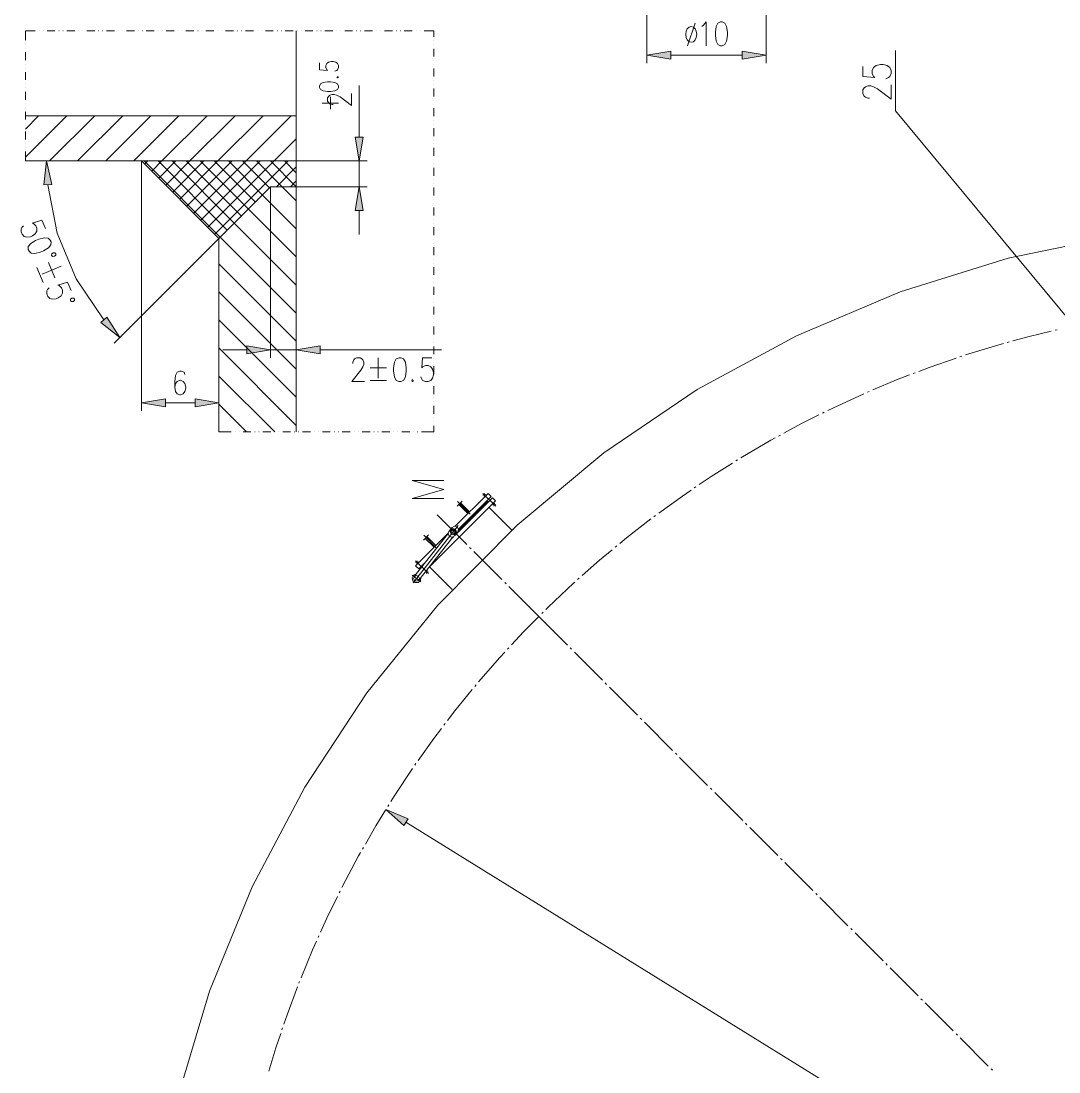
# Model space of a CAD drawing. Header units: millimetres. Extents: x 0 to 829, y 0 to 586.
# Drawn here: x 446.1 to 575.1, y 240.9 to 371.4 of the extents above; entities that cross this region are included whole.
import ezdxf

# ---------------------------------------------------------------- set-up
doc = ezdxf.new("R2010")
doc.units = ezdxf.units.MM

msp = doc.modelspace()

# ---------------------------------------------------------------- hatches: boundary and pattern name
h = msp.add_hatch(color=0)
h.dxf.hatch_style = 2
h.paths.add_polyline_path([(526.848917, 367.682639), (523.892639, 367.192278), (526.848917, 366.698389)])
h = msp.add_hatch(color=0)
h.dxf.hatch_style = 2
h.paths.add_polyline_path([(535.721278, 367.682639), (538.681083, 367.192278), (535.721278, 366.698389)])
h = msp.add_hatch(color=0)
h.dxf.hatch_style = 2
h.paths.add_polyline_path([(487.665889, 357.014639), (488.159778, 354.058361), (488.653667, 357.014639)])
h = msp.add_hatch(color=0)
h.dxf.hatch_style = 2
h.paths.add_polyline_path([(448.973222, 351.080917), (449.322472, 354.058361), (449.957472, 351.126778)])
h = msp.add_hatch(color=0)
h.dxf.hatch_style = 2
h.paths.add_polyline_path([(487.665889, 347.895333), (488.159778, 350.851611), (488.653667, 347.895333)])
h = msp.add_hatch(color=0)
h.dxf.hatch_style = 2
h.paths.add_polyline_path([(456.783722, 334.648528), (458.4065, 332.129694), (456.053472, 333.985306)])
h = msp.add_hatch(color=0)
h.dxf.hatch_style = 2
h.paths.add_polyline_path([(474.175667, 331.103111), (477.131944, 330.609222), (474.175667, 330.115333)])
h = msp.add_hatch(color=0)
h.dxf.hatch_style = 2
h.paths.add_polyline_path([(483.294972, 331.103111), (480.335167, 330.609222), (483.294972, 330.115333)])
h = msp.add_hatch(color=0)
h.dxf.hatch_style = 2
h.paths.add_polyline_path([(464.068583, 324.502639), (461.112306, 324.00875), (464.068583, 323.518389)])
h = msp.add_hatch(color=0)
h.dxf.hatch_style = 2
h.paths.add_polyline_path([(467.765694, 324.502639), (470.721972, 324.00875), (467.765694, 323.518389)])
h = msp.add_hatch(color=0)
h.dxf.hatch_style = 2
h.paths.add_polyline_path([(495.539889, 301.975308), (495.526836, 301.988361), (495.539889, 302.001414), (495.552942, 301.988361)])
h = msp.add_hatch(color=0)
h.dxf.hatch_style = 2
h.paths.add_polyline_path([(494.216972, 272.358556), (491.444139, 273.498028), (493.698389, 271.518944)])

# ---------------------------------------------------------------- linework, layer by layer
at = {"color": 0, "lineweight": 0}
for points in [[(523.892639, 373.41175), (523.892639, 366.2045)], [(538.681083, 373.41175), (538.681083, 366.2045)], [(529.861639, 371.18925), (528.909139, 368.374083)], [(530.704778, 370.769444), (530.916444, 370.910556), (531.233944, 371.330361), (531.233944, 368.374083)], [(447.89725, 370.240278), (446.69075, 370.240278)], [(446.69075, 369.051417), (446.69075, 370.240278)], [(448.391139, 370.240278), (448.408778, 370.240278)], [(448.885028, 370.240278), (448.902667, 370.240278)], [(450.363167, 370.240278), (449.378917, 370.240278)], [(450.857056, 370.240278), (450.874694, 370.240278)], [(451.350944, 370.240278), (451.368583, 370.240278)], [(452.829083, 370.240278), (451.841306, 370.240278)], [(453.319444, 370.240278), (453.337083, 370.240278)], [(453.813333, 370.240278), (453.830972, 370.240278)], [(455.291472, 370.240278), (454.307222, 370.240278)], [(455.785361, 370.240278), (455.803, 370.240278)], [(456.27925, 370.240278), (456.296889, 370.240278)], [(457.757389, 370.240278), (456.773139, 370.240278)], [(458.251278, 370.240278), (458.268917, 370.240278)], [(458.745167, 370.240278), (458.762806, 370.240278)], [(460.223306, 370.240278), (459.235528, 370.240278)], [(460.717194, 370.240278), (460.734833, 370.240278)], [(461.207556, 370.240278), (461.225194, 370.240278)], [(462.685694, 370.240278), (461.701444, 370.240278)], [(463.179583, 370.240278), (463.197222, 370.240278)], [(463.673472, 370.240278), (463.691111, 370.240278)], [(465.151611, 370.240278), (464.167361, 370.240278)], [(465.6455, 370.240278), (465.663139, 370.240278)], [(466.139389, 370.240278), (466.157028, 370.240278)], [(467.617528, 370.240278), (466.62975, 370.240278)], [(468.111417, 370.240278), (468.129056, 370.240278)], [(468.601778, 370.240278), (468.619417, 370.240278)], [(470.079917, 370.240278), (469.095667, 370.240278)], [(470.573806, 370.240278), (470.591444, 370.240278)], [(471.067694, 370.240278), (471.085333, 370.240278)], [(472.545833, 370.240278), (471.561583, 370.240278)], [(473.039722, 370.240278), (473.057361, 370.240278)], [(473.533611, 370.240278), (473.55125, 370.240278)], [(475.01175, 370.240278), (474.023972, 370.240278)], [(475.505639, 370.240278), (475.523278, 370.240278)], [(475.996, 370.240278), (476.013639, 370.240278)], [(477.477667, 370.240278), (476.489889, 370.240278)], [(477.968028, 370.240278), (477.985667, 370.240278)], [(478.461917, 370.240278), (478.479556, 370.240278)], [(479.940056, 370.240278), (478.955806, 370.240278)], [(480.335167, 320.413944), (480.335167, 370.240278)], [(480.433944, 370.240278), (480.451583, 370.240278)], [(480.927833, 370.240278), (480.945472, 370.240278)], [(482.405972, 370.240278), (481.418194, 370.240278)], [(482.899861, 370.240278), (482.9175, 370.240278)], [(483.390222, 370.240278), (483.407861, 370.240278)], [(484.871889, 370.240278), (483.884111, 370.240278)], [(485.36225, 370.240278), (485.379889, 370.240278)], [(485.856139, 370.240278), (485.873778, 370.240278)], [(487.334278, 370.240278), (486.350028, 370.240278)], [(487.828167, 370.240278), (487.845806, 370.240278)], [(488.322056, 370.240278), (488.339694, 370.240278)], [(489.800194, 370.240278), (488.812417, 370.240278)], [(490.294083, 370.240278), (490.311722, 370.240278)], [(490.784444, 370.240278), (490.802083, 370.240278)], [(492.266111, 370.23675), (491.278333, 370.240278)], [(492.756472, 370.23675), (492.774111, 370.23675)], [(493.250361, 370.23675), (493.268, 370.23675)], [(494.7285, 370.23675), (493.74425, 370.23675)], [(495.222389, 370.23675), (495.240028, 370.23675)], [(495.716278, 370.23675), (495.733917, 370.23675)], [(497.416667, 370.23675), (496.206639, 370.23675)], [(497.416667, 369.481806), (497.416667, 370.23675)], [(446.69075, 368.557528), (446.708389, 368.557528)], [(497.416667, 368.987917), (497.434306, 368.987917)], [(497.416667, 368.494028), (497.434306, 368.494028)], [(446.69075, 368.063639), (446.708389, 368.063639)], [(446.69075, 366.5855), (446.69075, 367.573278)], [(497.416667, 367.015889), (497.416667, 368.000139)], [(526.848917, 367.192278), (535.721278, 367.192278)], [(554.739528, 367.795528), (554.739528, 360.26725)], [(446.69075, 366.091611), (446.708389, 366.091611)], [(446.69075, 365.60125), (446.708389, 365.60125)], [(483.213833, 366.243306), (483.213833, 365.396639), (484.229833, 365.311972), (484.116944, 365.396639), (484.004056, 365.650639), (484.004056, 365.904639), (484.116944, 366.158639), (484.342722, 366.327972), (484.681389, 366.412639), (484.903639, 366.412639), (485.242306, 366.327972), (485.468083, 366.158639), (485.580972, 365.904639), (485.580972, 365.650639), (485.468083, 365.396639), (485.355194, 365.311972), (485.129417, 365.227306)], [(497.416667, 366.522), (497.434306, 366.522)], [(497.416667, 366.028111), (497.434306, 366.028111)], [(497.416667, 364.549972), (497.416667, 365.53775)], [(550.682583, 365.802333), (550.682583, 364.535861), (552.203056, 364.408861), (552.033722, 364.535861), (551.864389, 364.916861), (551.864389, 365.297861), (552.033722, 365.675333), (552.372389, 365.929333), (552.880389, 366.056333), (553.219056, 366.056333), (553.723528, 365.929333), (554.062194, 365.675333), (554.231528, 365.297861), (554.231528, 364.916861), (554.062194, 364.535861), (553.892861, 364.408861), (553.557722, 364.281861)], [(446.69075, 364.119583), (446.69075, 365.107361)], [(485.355194, 364.468833), (485.468083, 364.384167), (485.580972, 364.468833), (485.468083, 364.5535)], [(446.69075, 363.629222), (446.708389, 363.629222)], [(446.69075, 363.135333), (446.708389, 363.135333)], [(488.159778, 357.014639), (488.159778, 363.424611)], [(497.416667, 364.056083), (497.434306, 364.056083)], [(497.416667, 363.565722), (497.434306, 363.565722)], [(497.416667, 362.087583), (497.416667, 363.071833)], [(551.52925, 361.872389), (551.359917, 361.872389), (551.02125, 361.999389), (550.851917, 362.126389), (550.682583, 362.380389), (550.682583, 362.888389), (550.851917, 363.142389), (551.02125, 363.269389), (551.359917, 363.396389), (551.698583, 363.396389), (552.033722, 363.269389), (552.541722, 363.015389), (554.231528, 361.748917), (554.231528, 363.523389)], [(446.69075, 361.657194), (446.69075, 362.641444)], [(484.921278, 361.064528), (484.780167, 361.064528), (484.497944, 361.170361), (484.356833, 361.276194), (484.215722, 361.487861), (484.215722, 361.911194), (484.356833, 362.119333), (484.497944, 362.225167), (484.780167, 362.331), (485.058861, 362.331), (485.341083, 362.225167), (485.764417, 362.0135), (487.172, 360.958694), (487.172, 362.436833)], [(484.5685, 360.496556), (484.5685, 362.017028)], [(446.69075, 361.163306), (446.708389, 361.163306)], [(446.69075, 360.669417), (446.708389, 360.669417)], [(483.5525, 361.255028), (485.580972, 361.255028)], [(497.416667, 361.593694), (497.434306, 361.593694)], [(497.416667, 361.099806), (497.434306, 361.099806)], [(497.416667, 359.621667), (497.416667, 360.605917)], [(446.69075, 359.191278), (446.69075, 360.175528)], [(451.816611, 359.664), (446.69075, 354.541667)], [(448.331167, 359.664), (446.69075, 358.027111)], [(480.335167, 359.664), (446.69075, 359.664)], [(455.302056, 359.664), (449.692889, 354.058361)], [(458.7875, 359.664), (453.178333, 354.058361)], [(462.272944, 359.664), (456.663778, 354.058361)], [(465.758389, 359.664), (460.15275, 354.058361)], [(469.243833, 359.664), (463.638194, 354.058361)], [(472.729278, 359.664), (467.123639, 354.058361)], [(476.214722, 359.664), (470.609083, 354.058361)], [(479.700167, 359.664), (474.094528, 354.058361)], [(497.416667, 359.127778), (497.434306, 359.127778)], [(600.632389, 305.032833), (554.739528, 360.26725)], [(446.69075, 358.697389), (446.708389, 358.697389)], [(446.69075, 358.207028), (446.708389, 358.207028)], [(446.69075, 356.725361), (446.69075, 357.713139)], [(497.416667, 358.633889), (497.434306, 358.633889)], [(497.416667, 357.15575), (497.416667, 358.143528)], [(480.335167, 356.813556), (477.579972, 354.058361)], [(497.416667, 356.661861), (497.434306, 356.661861)], [(446.69075, 356.235), (446.708389, 356.235)], [(446.69075, 355.741111), (446.708389, 355.741111)], [(446.69075, 354.058361), (446.69075, 355.247222)], [(497.416667, 356.1715), (497.434306, 356.1715)], [(497.416667, 354.689833), (497.416667, 355.677611)], [(480.335167, 354.058361), (446.69075, 354.058361)], [(461.112306, 354.058361), (461.112306, 323.0245)], [(461.112306, 354.058361), (470.721972, 344.445167)], [(470.887778, 344.610972), (461.440389, 354.058361)], [(461.895472, 354.058361), (461.503889, 353.666778)], [(463.638194, 354.058361), (462.37525, 352.795417)], [(471.759139, 345.482333), (463.183111, 354.058361)], [(465.380917, 354.058361), (463.246611, 351.924056)], [(467.123639, 354.058361), (464.117972, 351.052694)], [(472.6305, 346.353694), (464.925833, 354.058361)], [(468.866361, 354.058361), (464.989333, 350.181333)], [(470.609083, 354.058361), (465.860694, 349.309972)], [(473.501861, 347.225056), (466.668556, 354.058361)], [(472.351806, 354.058361), (466.732056, 348.438611)], [(474.094528, 354.058361), (467.603417, 347.56725)], [(474.373222, 348.096417), (468.411278, 354.058361)], [(475.83725, 354.058361), (468.474778, 346.695889)], [(477.579972, 354.058361), (469.346139, 345.824528)], [(475.244583, 348.967778), (470.154, 354.058361)], [(479.322694, 354.058361), (470.2175, 344.953167)], [(476.115944, 349.839139), (471.896722, 354.058361)], [(476.987306, 350.7105), (473.639444, 354.058361)], [(478.588917, 350.851611), (475.382167, 354.058361)], [(480.331639, 350.851611), (477.124889, 354.058361)], [(480.335167, 352.590806), (478.867611, 354.058361)], [(480.335167, 354.058361), (489.144028, 354.058361)], [(488.159778, 350.851611), (488.159778, 354.058361)], [(497.416667, 354.199472), (497.434306, 354.199472)], [(480.335167, 353.328111), (477.862194, 350.851611)], [(497.416667, 353.705583), (497.434306, 353.705583)], [(497.416667, 352.227444), (497.416667, 353.211694)], [(480.335167, 351.585389), (479.604917, 350.851611)], [(497.416667, 351.733556), (497.434306, 351.733556)], [(497.416667, 351.239667), (497.434306, 351.239667)], [(449.463583, 351.102083), (450.648917, 345.083694), (452.998417, 339.414556), (456.416833, 334.316917)], [(477.131944, 350.851611), (470.721972, 344.445167)], [(477.131944, 350.851611), (477.131944, 329.624972)], [(480.335167, 350.851611), (477.131944, 350.851611)], [(480.335167, 349.105361), (478.588917, 350.851611)], [(480.335167, 320.413944), (480.335167, 350.851611)], [(480.335167, 350.851611), (489.144028, 350.851611)], [(497.416667, 349.761528), (497.416667, 350.749306)], [(480.335167, 345.619917), (476.115944, 349.839139)], [(497.416667, 349.267639), (497.434306, 349.267639)], [(497.416667, 348.777278), (497.434306, 348.777278)], [(480.335167, 342.134472), (474.373222, 348.096417)], [(488.159778, 347.895333), (488.159778, 344.939056)], [(497.416667, 347.295611), (497.416667, 348.283389)], [(449.177833, 345.66225), (448.747444, 346.702944), (447.533889, 346.321944), (447.70675, 346.272556), (447.964278, 346.015028), (448.094806, 345.701056), (448.094806, 345.337694), (447.918417, 345.020194), (447.572694, 344.755611), (447.311639, 344.64625), (446.877722, 344.589806), (446.532, 344.688583), (446.270944, 344.949639), (446.143944, 345.260083), (446.143944, 345.626972), (446.232139, 345.785722), (446.447333, 345.997389)], [(596.388472, 346.304306), (582.45375, 344.819111), (568.734222, 341.97925), (555.356889, 337.809417), (542.452278, 332.355472), (530.140333, 325.663278), (518.541, 317.799861), (507.770694, 308.842833), (497.924667, 298.873333), (489.098167, 287.990139), (481.382917, 276.295556), (474.842417, 263.902472), (469.55075, 250.930833), (465.546722, 237.500583)], [(480.335167, 338.649028), (472.6305, 346.353694)], [(497.416667, 346.80525), (497.434306, 346.80525)], [(497.416667, 346.311361), (497.434306, 346.311361)], [(480.335167, 344.787361), (480.335167, 329.624972)], [(497.416667, 344.833222), (497.416667, 345.817472)], [(470.721972, 344.445167), (457.708, 331.431194)], [(470.721972, 344.445167), (470.721972, 320.413944)], [(470.721972, 344.445167), (470.721972, 323.0245)], [(480.335167, 335.160056), (470.887778, 344.610972)], [(497.416667, 344.339333), (497.434306, 344.339333)], [(497.416667, 343.845444), (497.434306, 343.845444)], [(497.416667, 342.367306), (497.416667, 343.355083)], [(448.126556, 340.839778), (448.902667, 338.963)], [(451.118111, 340.980889), (448.775667, 340.01075)], [(449.558833, 341.432444), (450.334944, 339.555667)], [(480.335167, 331.674611), (470.721972, 341.287806)], [(497.416667, 341.873417), (497.434306, 341.873417)], [(497.416667, 341.383056), (497.434306, 341.383056)], [(497.416667, 339.901389), (497.416667, 340.889167)], [(497.416667, 339.411028), (497.434306, 339.411028)], [(452.366944, 337.961111), (451.936556, 339.001806), (450.723, 338.620806), (450.895861, 338.571417), (451.156917, 338.310361), (451.283917, 337.999917), (451.283917, 337.633028), (451.111056, 337.315528), (450.761806, 337.050944), (450.504278, 336.945111), (450.070361, 336.885139), (449.724639, 336.987444), (449.463583, 337.244972), (449.333056, 337.555417), (449.336583, 337.922306), (449.42125, 338.081056), (449.639972, 338.292722)], [(497.416667, 338.917139), (497.434306, 338.917139)], [(497.416667, 337.439), (497.416667, 338.42325)], [(480.335167, 328.189167), (470.721972, 337.802361)], [(497.416667, 336.945111), (497.434306, 336.945111)], [(497.416667, 336.451222), (497.434306, 336.451222)], [(497.416667, 334.973083), (497.416667, 335.960861)], [(480.335167, 324.703722), (470.721972, 334.316917)], [(497.416667, 334.479194), (497.434306, 334.479194)], [(497.416667, 333.988833), (497.434306, 333.988833)], [(497.416667, 332.507167), (497.416667, 333.494944)], [(574.107028, 332.9305), (571.351833, 332.267278), (569.341, 331.713417)], [(574.826694, 333.103361), (574.586806, 333.046917)], [(497.416667, 332.016806), (497.434306, 332.016806)], [(568.868278, 331.582889), (568.631917, 331.519389)], [(480.335167, 321.218278), (470.721972, 330.831472)], [(474.175667, 330.609222), (471.215861, 330.609222)], [(477.131944, 330.609222), (480.335167, 330.609222)], [(483.294972, 330.609222), (498.365639, 330.609222)], [(497.416667, 331.522917), (497.434306, 331.522917)], [(497.416667, 330.044778), (497.416667, 331.029028)], [(568.155667, 331.388861), (567.174944, 331.117222), (563.449611, 329.960111)], [(487.351917, 328.919417), (487.351917, 329.060528), (487.461278, 329.34275), (487.574167, 329.483861), (487.799944, 329.624972), (488.2515, 329.624972), (488.477278, 329.483861), (488.590167, 329.34275), (488.703056, 329.060528), (488.703056, 328.778306), (488.590167, 328.496083), (488.364389, 328.07275), (487.239028, 326.665167), (488.815944, 326.665167)], [(490.50575, 329.624972), (490.50575, 327.0885)], [(497.152083, 329.624972), (496.026722, 329.624972), (495.913833, 328.354972), (496.026722, 328.496083), (496.365389, 328.637194), (496.700528, 328.637194), (497.039194, 328.496083), (497.264972, 328.213861), (497.377861, 327.794056), (497.377861, 327.511833), (497.264972, 327.0885), (497.039194, 326.806278), (496.700528, 326.665167), (496.365389, 326.665167), (496.026722, 326.806278), (495.913833, 326.947389), (495.800944, 327.229611)], [(497.416667, 329.550889), (497.434306, 329.550889)], [(497.416667, 329.057), (497.434306, 329.057)], [(562.281917, 329.572056), (558.941111, 328.414944), (557.649944, 327.917528)], [(562.980417, 329.815472), (562.747583, 329.734333)], [(466.499222, 327.533), (466.393389, 327.811694), (466.075889, 327.952806), (465.864222, 327.952806), (465.546722, 327.811694), (465.335056, 327.391889), (465.229222, 326.686333), (465.229222, 325.980778), (465.335056, 325.419861), (465.546722, 325.137639), (465.864222, 324.996528), (465.970056, 324.996528), (466.287556, 325.137639), (466.499222, 325.419861), (466.605056, 325.839667), (466.605056, 325.980778), (466.499222, 326.404111), (466.287556, 326.686333), (465.970056, 326.827444), (465.864222, 326.827444), (465.546722, 326.686333), (465.335056, 326.404111), (465.229222, 325.980778)], [(489.48975, 328.354972), (491.518222, 328.354972)], [(497.416667, 327.578861), (497.416667, 328.566639)], [(557.191333, 327.741139), (556.962028, 327.652944)], [(477.654056, 320.413944), (470.721972, 327.346028)], [(489.48975, 326.806278), (491.518222, 326.806278)], [(494.788472, 326.947389), (494.675583, 326.806278), (494.788472, 326.665167), (494.897833, 326.806278)], [(497.416667, 327.084972), (497.434306, 327.084972)], [(497.416667, 326.594611), (497.434306, 326.594611)], [(556.503417, 327.480083), (554.898278, 326.862722), (551.949056, 325.620944)], [(497.416667, 325.112944), (497.416667, 326.100722)], [(550.816639, 325.141167), (546.967833, 323.366694), (546.357528, 323.063306)], [(551.493972, 325.430444), (551.268194, 325.335194)], [(464.068583, 324.00875), (467.765694, 324.00875)], [(474.168611, 320.413944), (470.721972, 323.860583)], [(497.416667, 324.622583), (497.434306, 324.622583)], [(497.416667, 324.128694), (497.434306, 324.128694)], [(497.416667, 322.650556), (497.416667, 323.634806)], [(545.256861, 322.512972), (543.094333, 321.429944), (540.896528, 320.241083)], [(545.916556, 322.844583), (545.697833, 322.731694)], [(497.416667, 322.156667), (497.434306, 322.156667)], [(497.416667, 321.662778), (497.434306, 321.662778)], [(497.416667, 320.413944), (497.416667, 321.168889)], [(472.238917, 320.413944), (470.721972, 320.413944)], [(472.732806, 320.413944), (472.750444, 320.413944)], [(473.223167, 320.413944), (473.240806, 320.413944)], [(474.704833, 320.413944), (473.717056, 320.413944)], [(475.195194, 320.413944), (475.212833, 320.413944)], [(475.689083, 320.413944), (475.706722, 320.413944)], [(477.167222, 320.413944), (476.182972, 320.413944)], [(477.661111, 320.413944), (477.67875, 320.413944)], [(478.155, 320.413944), (478.172639, 320.413944)], [(479.633139, 320.413944), (478.645361, 320.413944)], [(480.127028, 320.413944), (480.144667, 320.413944)], [(480.617389, 320.413944), (480.635028, 320.413944)], [(482.099056, 320.413944), (481.111278, 320.413944)], [(482.589417, 320.413944), (482.607056, 320.413944)], [(483.083306, 320.413944), (483.100944, 320.413944)], [(484.561444, 320.413944), (483.577194, 320.413944)], [(485.055333, 320.413944), (485.072972, 320.413944)], [(485.549222, 320.413944), (485.566861, 320.413944)], [(487.027361, 320.413944), (486.039583, 320.413944)], [(487.52125, 320.413944), (487.538889, 320.413944)], [(488.011611, 320.413944), (488.02925, 320.413944)], [(489.493278, 320.413944), (488.5055, 320.413944)], [(489.983639, 320.413944), (490.001278, 320.413944)], [(490.477528, 320.413944), (490.495167, 320.413944)], [(491.955667, 320.413944), (490.971417, 320.413944)], [(492.449556, 320.413944), (492.467194, 320.413944)], [(492.943444, 320.413944), (492.961083, 320.413944)], [(494.421583, 320.413944), (493.433806, 320.413944)], [(494.915472, 320.413944), (494.933111, 320.413944)], [(495.405833, 320.413944), (495.423472, 320.413944)], [(497.416667, 320.413944), (495.899722, 320.413944)], [(540.462611, 320.004722), (540.247417, 319.888306)], [(539.8135, 319.655472), (539.284333, 319.366194), (535.559, 317.189556)], [(534.518306, 316.533389), (531.876, 314.871806), (530.387278, 313.866389)], [(535.142722, 316.9285), (534.934583, 316.794444)], [(498.661972, 312.130722), (494.717917, 312.130722), (498.661972, 313.256083), (494.717917, 314.384972), (498.661972, 314.384972)], [(529.978056, 313.591222), (529.773444, 313.453639)], [(504.690944, 312.225972), (500.051917, 307.583417)], [(504.147667, 312.76925), (500.083667, 308.70525)], [(504.53925, 312.381194), (500.47525, 308.313667)], [(505.103694, 311.188806), (503.516194, 312.772778)], [(503.8725, 312.628139), (503.52325, 312.557583)], [(503.664361, 312.42), (503.731389, 312.76925)], [(504.53925, 312.381194), (504.147667, 312.76925)], [(505.082528, 311.834389), (504.690944, 312.225972)], [(529.36775, 313.178472), (528.284722, 312.444694), (525.356667, 310.328028)], [(505.082528, 311.834389), (496.679361, 303.431222)], [(500.9515, 311.806167), (500.323556, 311.174694)], [(501.939278, 310.169278), (500.362361, 311.746194)], [(504.112389, 311.760306), (500.425861, 308.07025)], [(504.073583, 311.802639), (500.468194, 308.19725)], [(500.739833, 311.590972), (500.517583, 311.368722)], [(501.632361, 310.253944), (500.517583, 311.368722)], [(501.854611, 310.476194), (500.739833, 311.590972)], [(504.168833, 311.703861), (504.017139, 311.855556)], [(507.096889, 308.218417), (504.281722, 311.033583)], [(505.100167, 311.400472), (504.747389, 311.333444)], [(504.8885, 311.192333), (504.959056, 311.541583)], [(501.512417, 306.412194), (497.811778, 310.112833)], [(524.372417, 309.59425), (521.349111, 307.251806), (520.505972, 306.553306)], [(524.961556, 310.03875), (524.774583, 309.904694), (524.760472, 309.894111)], [(494.837861, 301.670861), (500.447028, 308.786389)], [(499.702667, 308.542972), (499.293444, 308.020861)], [(500.383528, 308.00675), (500.47525, 308.327778), (500.312972, 308.617056), (499.991944, 308.70525), (499.702667, 308.542972)], [(494.9825, 302.425806), (499.198194, 307.777444)], [(499.20525, 307.826833), (495.155361, 303.776944)], [(495.539889, 301.988361), (499.759111, 307.34)], [(496.118444, 306.973111), (496.749917, 307.601056)], [(497.755333, 305.985333), (496.181944, 307.56225)], [(496.555889, 307.410556), (496.333639, 307.184778)], [(497.448417, 306.07), (496.333639, 307.184778)], [(497.670667, 306.29225), (496.555889, 307.410556)], [(499.293444, 308.020861), (499.201722, 307.703361), (499.364, 307.414083), (499.685028, 307.322361), (499.974306, 307.484639)], [(499.84025, 307.37175), (499.579194, 307.114222)], [(500.383528, 308.00675), (499.974306, 307.484639)], [(502.038056, 305.890083), (501.861667, 306.062944)], [(505.869222, 302.055389), (502.383778, 305.540833)], [(519.560528, 305.766611), (518.011833, 304.486028), (515.831667, 302.556333)], [(520.1285, 306.239333), (519.938, 306.080583)], [(496.735806, 302.824444), (495.151833, 304.408417)], [(495.508139, 304.263778), (495.155361, 304.193222)], [(495.296472, 304.052111), (495.367028, 304.401361)], [(496.457111, 304.299056), (495.546944, 303.385361)], [(495.546944, 303.385361), (495.155361, 303.776944)], [(495.546944, 303.385361), (495.155361, 303.776944)], [(496.732278, 303.036111), (496.383028, 302.965556)], [(496.524139, 302.827972), (496.591167, 303.177222)], [(499.706194, 300.827722), (496.891028, 303.642889)], [(495.247083, 302.760944), (494.894306, 302.619833), (494.714389, 302.288222), (494.792, 301.914278), (495.088333, 301.681444), (495.465806, 301.692028), (495.748028, 301.946028), (495.804472, 302.319972)], [(495.783306, 301.797861), (494.732028, 302.623361)], [(506.394861, 301.52975), (506.218472, 301.706139)], [(514.910917, 301.741417), (514.769806, 301.614417), (511.6195, 298.6405), (511.340806, 298.358278)], [(515.464778, 302.231778), (515.281333, 302.0695)], [(510.44475, 297.479861), (506.744111, 301.184028)], [(510.995083, 298.009028), (510.822222, 297.836167)], [(510.472972, 297.486917), (508.567972, 295.564278), (507.061611, 293.945028)], [(514.00075, 293.923861), (510.44475, 297.479861)], [(506.225528, 293.041917), (505.61875, 292.389278), (502.972917, 289.351861)], [(506.726472, 293.585194), (506.560667, 293.405278)], [(514.522861, 293.40175), (514.35, 293.578139)], [(518.357556, 289.567056), (514.872111, 293.0525)], [(502.655417, 288.977917), (502.500194, 288.787417)], [(518.879667, 289.044944), (518.706806, 289.217806)], [(522.714361, 285.21025), (519.228917, 288.695694)], [(502.18975, 288.406417), (500.037806, 285.764111), (499.120583, 284.561139)], [(523.236472, 284.688139), (523.063611, 284.861)], [(498.376222, 283.583944), (497.409611, 282.317472), (495.479917, 279.608139)], [(498.82425, 284.169556), (498.672556, 283.975528)], [(527.071167, 280.853444), (523.585722, 284.338889)], [(527.593278, 280.331333), (527.420417, 280.504194)], [(531.427972, 276.496639), (527.942528, 279.982083)], [(494.774361, 278.599194), (492.502472, 275.17725), (492.075611, 274.489333)], [(495.197694, 279.205972), (495.053056, 279.004889)], [(531.950083, 275.974528), (531.777222, 276.147389)], [(535.784778, 272.139833), (532.299333, 275.625278)], [(491.430028, 273.441583), (490.223528, 271.490722), (488.91825, 269.211778)], [(491.818083, 274.069528), (491.687556, 273.861389)], [(715.196972, 134.828139), (493.955917, 271.93875)], [(536.310417, 271.617722), (536.134028, 271.790583)], [(540.141583, 267.783028), (536.656139, 271.268472)], [(488.304417, 268.146389), (488.068056, 267.733639), (486.036056, 263.906), (485.986667, 263.807222)], [(488.671306, 268.784917), (488.551361, 268.57325)], [(540.667222, 267.260917), (540.490833, 267.433778)], [(544.501917, 263.426222), (541.012944, 266.911667)], [(485.446917, 262.703028), (484.127528, 260.014861), (483.337306, 258.261556)], [(485.771472, 263.36625), (485.662111, 263.144)], [(545.024028, 262.900583), (544.847639, 263.076972)], [(548.858722, 259.069417), (545.373278, 262.554861)], [(549.380833, 258.543778), (549.204444, 258.720167)], [(483.136222, 257.813528), (483.033917, 257.58775)], [(553.215528, 254.709083), (549.730083, 258.198056)], [(482.832833, 257.139722), (482.349528, 256.06375), (480.924306, 252.606528)], [(553.737639, 254.186972), (553.564778, 254.363361)], [(557.572333, 250.352278), (554.086889, 253.837722)], [(480.737333, 252.151444), (480.698528, 252.056194), (480.649139, 251.922139)], [(480.476278, 251.46), (479.181583, 247.99925), (478.79, 246.842139)], [(558.094444, 249.830167), (557.921583, 250.006556)], [(561.929139, 245.995472), (558.443694, 249.480917)], [(478.394889, 245.674444), (477.795167, 243.892917), (476.91675, 240.986028)], [(478.63125, 246.376472), (478.553639, 246.140111)], [(562.45125, 245.473361), (562.278389, 245.646222)], [(566.285944, 241.638667), (562.8005, 245.124111)], [(566.808056, 241.116556), (566.635194, 241.289417)]]:
    msp.add_lwpolyline(points, dxfattribs=at)
for points in [[(533.029583, 371.330361), (532.712083, 371.18925), (532.500417, 370.769444), (532.394583, 370.063889), (532.394583, 369.640556), (532.500417, 368.938528), (532.712083, 368.515194), (533.029583, 368.374083), (533.24125, 368.374083), (533.55875, 368.515194), (533.770417, 368.938528), (533.872722, 369.640556), (533.872722, 370.063889), (533.770417, 370.769444), (533.55875, 371.18925), (533.24125, 371.330361)], [(526.848917, 367.682639), (523.892639, 367.192278), (526.848917, 366.698389)], [(535.721278, 367.682639), (538.681083, 367.192278), (535.721278, 366.698389)], [(483.213833, 363.198833), (483.326722, 362.944833), (483.665389, 362.779028), (484.229833, 362.694361), (484.5685, 362.694361), (485.129417, 362.779028), (485.468083, 362.944833), (485.580972, 363.198833), (485.580972, 363.368167), (485.468083, 363.622167), (485.129417, 363.7915), (484.5685, 363.876167), (484.229833, 363.876167), (483.665389, 363.7915), (483.326722, 363.622167), (483.213833, 363.368167)], [(487.665889, 357.014639), (488.159778, 354.058361), (488.653667, 357.014639)], [(448.973222, 351.080917), (449.322472, 354.058361), (449.957472, 351.126778)], [(487.665889, 347.895333), (488.159778, 350.851611), (488.653667, 347.895333)], [(449.781083, 344.205278), (449.523556, 344.466333), (449.043778, 344.512194), (448.352333, 344.346389), (447.96075, 344.184111), (447.353972, 343.810167), (447.050583, 343.43975), (447.047056, 343.072861), (447.13525, 342.864722), (447.392778, 342.607194), (447.872556, 342.561333), (448.564, 342.727139), (448.955583, 342.889417), (449.562361, 343.263361), (449.86575, 343.63025), (449.869278, 343.997139)], [(450.296139, 342.226194), (450.454889, 342.36025), (450.472528, 342.540167), (450.334944, 342.656583), (450.123278, 342.642472), (449.964528, 342.504889), (449.950417, 342.324972), (450.088, 342.208556)], [(452.624472, 336.602917), (452.783222, 336.7405), (452.800861, 336.920417), (452.663278, 337.033306), (452.451611, 337.019194), (452.292861, 336.881611), (452.27875, 336.705222), (452.416333, 336.588806)], [(456.783722, 334.648528), (458.4065, 332.129694), (456.053472, 333.985306)], [(474.175667, 331.103111), (477.131944, 330.609222), (474.175667, 330.115333)], [(483.294972, 331.103111), (480.335167, 330.609222), (483.294972, 330.115333)], [(493.095139, 329.624972), (492.76, 329.483861), (492.534222, 329.060528), (492.421333, 328.354972), (492.421333, 327.935167), (492.534222, 327.229611), (492.76, 326.806278), (493.095139, 326.665167), (493.320917, 326.665167), (493.659583, 326.806278), (493.885361, 327.229611), (493.99825, 327.935167), (493.99825, 328.354972), (493.885361, 329.060528), (493.659583, 329.483861), (493.320917, 329.624972)], [(464.068583, 324.502639), (461.112306, 324.00875), (464.068583, 323.518389)], [(467.765694, 324.502639), (470.721972, 324.00875), (467.765694, 323.518389)], [(499.431028, 308.073778), (499.582722, 307.692778), (499.988417, 307.632806), (500.242417, 307.957361), (500.090722, 308.334833), (499.685028, 308.394806)], [(499.483944, 308.013806), (499.58625, 308.264278), (499.836722, 308.370111), (500.087194, 308.264278), (500.193028, 308.013806), (500.087194, 307.763333), (499.836722, 307.661028), (499.58625, 307.763333)], [(499.589778, 308.013806), (499.660333, 308.190194), (499.836722, 308.264278), (500.013111, 308.190194), (500.087194, 308.013806), (500.013111, 307.837417), (499.836722, 307.766861), (499.660333, 307.837417)], [(494.904889, 302.207083), (495.010722, 302.457556), (495.261194, 302.563389), (495.511667, 302.457556), (495.6175, 302.207083), (495.511667, 301.956611), (495.261194, 301.850778), (495.010722, 301.956611)], [(494.216972, 272.358556), (491.444139, 273.498028), (493.698389, 271.518944)]]:
    msp.add_lwpolyline(points, close=True, dxfattribs=at)
msp.add_ellipse((529.385389, 369.783431), major_axis=(0, 0.986014), ratio=0.697674, start_param=0, end_param=6.283185, dxfattribs=at)

doc.saveas('drawing.dxf')
